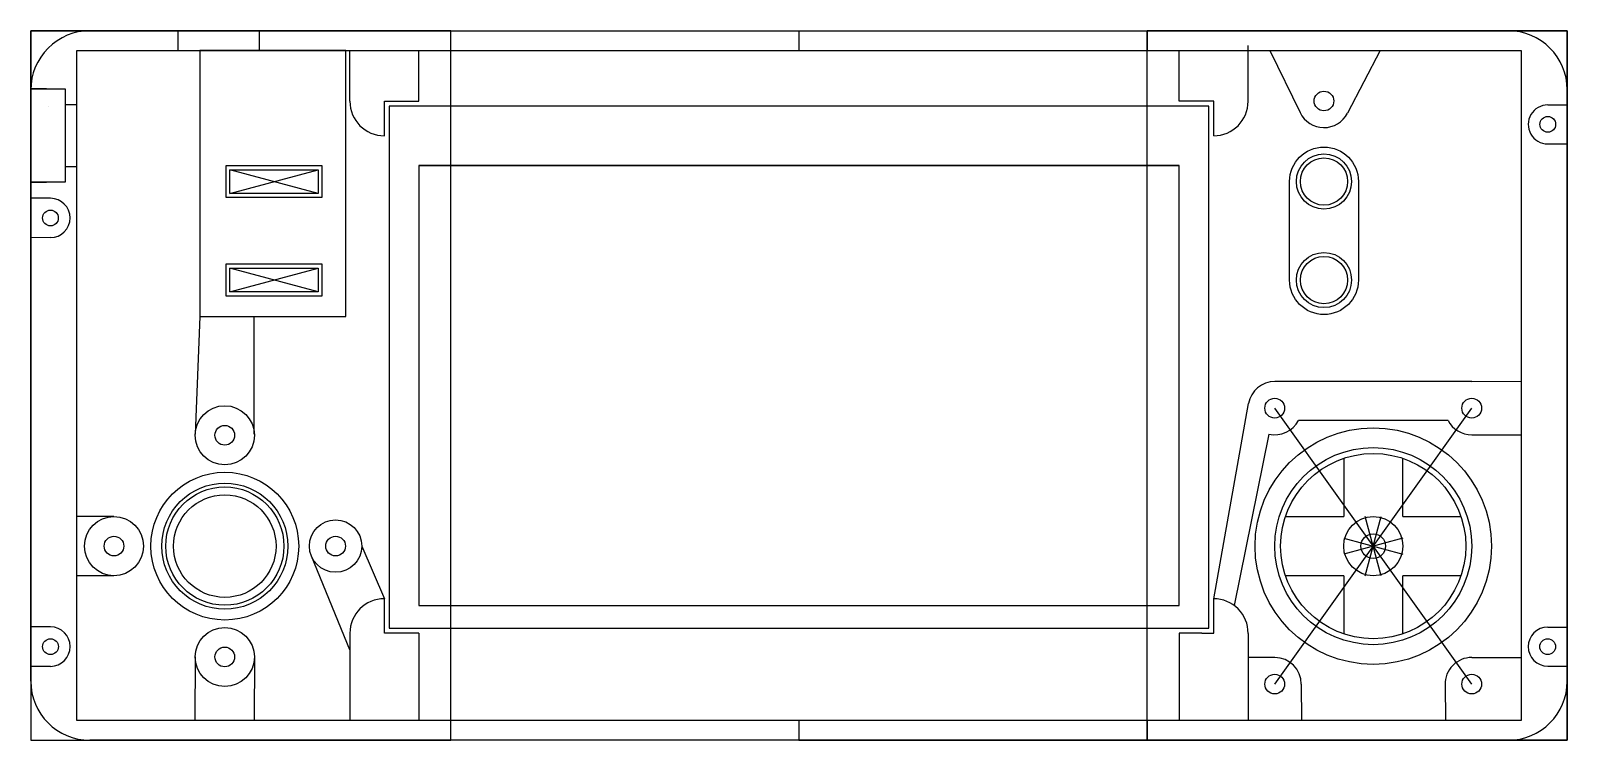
# Model space of a CAD drawing. Header units: inches. Extents: x -3.9 to 3.9, y -3.05 to 0.55.
import ezdxf

# ---------------------------------------------------------------- set-up
doc = ezdxf.new("R2010")
doc.units = ezdxf.units.IN
doc.layers.get('0').update_dxf_attribs({"linetype": 'CONTINUOUS'})

msp = doc.modelspace()

# ---------------------------------------------------------------- linework, layer by layer
for p, q in [((-3.5998, 0.55), (-3.8998, 0.55)), ((-3.8998, 0.55), (-3.8998, 0.25)), ((-1.7668, 0.55), (-3.8998, 0.55)), ((-3.8998, 0.55), (-3.8998, -3.05)), ((-3.8998, 0.55), (-3.1398, 0.55)), ((-2.7498, 0.55), (-3.8998, 0.55)), ((-3.8998, 0.175), (-3.8998, 0.55)), ((-3.8085, 0.55), (-3.8085, 0.55)), ((-3.5998, 0.55), (3.6002, 0.55)), ((-3.1509, 0.45), (-3.1509, 0.55)), ((-3.1398, 0.55), (-3.1398, 0.55)), ((-2.7498, 0.55), (-2.7498, 0.55)), ((-2.7384, 0.45), (-2.7384, 0.55)), ((-1.7668, -3.05), (-1.7668, 0.55)), ((0.0002, 0.45), (0.0003, 0.55)), ((3.9002, 0.55), (1.767, 0.55)), ((1.767, 0.55), (1.767, 0.45)), ((1.767, 0.55), (3.9002, 0.55)), ((1.767, 0.45), (1.767, 0.55)), ((3.6002, 0.55), (3.9002, 0.55)), ((3.9002, -3.05), (3.9002, 0.55)), ((3.9002, 0.25), (3.9002, 0.55)), ((3.9002, 0.55), (3.9002, -3.05)), ((2.2802, 0.192), (2.2802, 0.475)), ((-3.6665, -2.95), (-3.6665, 0.45)), ((-3.6665, 0.45), (3.667, 0.45)), ((-2.2797, 0.192), (-2.2797, 0.45)), ((-1.9298, 0.192), (-1.9298, 0.45)), ((1.767, 0.45), (3.667, 0.45)), ((1.767, -3.05), (1.767, 0.45)), ((1.9302, 0.192), (1.9297, 0.45)), ((2.3903, 0.45), (2.5439, 0.1345)), ((2.95, 0.45), (2.7851, 0.1315)), ((3.667, 0.45), (3.667, -2.95)), ((3.667, 0.45), (3.667, -2.95)), ((-3.8197, 0.255), (-3.8998, 0.255)), ((-3.8998, -2.75), (-3.8998, 0.25)), ((3.9002, 0.25), (3.9002, -2.75)), ((-3.8998, -0.138), (-3.8998, 0.175)), ((-3.7248, 0.175), (-3.6665, 0.175)), ((-2.1048, 0.192), (-1.9298, 0.192)), ((-2.1048, 0.017), (-2.1048, 0.192)), ((2.1052, 0.192), (1.9302, 0.192)), ((2.1052, 0.017), (2.1052, 0.192)), ((3.8016, 0.1739), (3.9002, 0.1736)), ((3.801, -0.0239), (3.9002, -0.0242)), ((-3.7248, -0.138), (-3.6665, -0.138)), ((-2.89, -0.275), (-2.89, -0.155)), ((-2.89, -0.155), (-2.44, -0.155)), ((-2.44, -0.275), (-2.89, -0.155)), ((-2.89, -0.275), (-2.44, -0.155)), ((-2.44, -0.155), (-2.44, -0.275)), ((-1.9298, -0.133), (1.9302, -0.133)), ((-3.8998, -0.218), (-3.8197, -0.218)), ((-3.8, -0.3003), (-3.8998, -0.3001)), ((-2.44, -0.275), (-2.89, -0.275)), ((-3.8, -0.4997), (-3.8998, -0.5012)), ((-2.89, -0.775), (-2.89, -0.655)), ((-2.89, -0.655), (-2.44, -0.655)), ((-2.44, -0.775), (-2.89, -0.655)), ((-2.89, -0.775), (-2.44, -0.655)), ((-2.44, -0.655), (-2.44, -0.775)), ((-3.8998, -0.715), (-3.9, -0.715)), ((-3.9, -0.715), (-3.8998, -0.715)), ((-2.44, -0.775), (-2.89, -0.775)), ((-3.0422, -0.9), (-3.0646, -1.4969)), ((-2.7649, -1.4969), (-2.7649, -0.9)), ((3.4152, -1.23), (2.4152, -1.23)), ((3.4152, -1.23), (3.667, -1.2285)), ((2.1052, -2.332), (2.2824, -1.3412)), ((2.4152, -2.765), (3.4152, -1.365)), ((3.4152, -2.765), (2.4152, -1.365)), ((3.2952, -1.4268), (2.5353, -1.4268)), ((2.3859, -1.4968), (2.2086, -2.3658)), ((3.4152, -1.5), (3.667, -1.5)), ((2.7652, -1.6196), (2.7652, -1.915)), ((3.0652, -1.915), (3.0652, -1.6196)), ((-3.4773, -1.915), (-3.6665, -1.915)), ((2.4698, -1.915), (2.7652, -1.915)), ((2.9562, -2.215), (2.8743, -1.915)), ((2.8743, -2.215), (2.9562, -1.915)), ((3.0652, -1.915), (3.3607, -1.915)), ((3.0652, -2.0241), (2.7652, -2.1059)), ((2.7652, -2.0241), (3.0652, -2.1059)), ((-3.8998, -2.065), (-3.8998, -3.05)), ((-2.2193, -2.065), (-2.1048, -2.332)), ((3.9002, -2.065), (3.9002, -3.05)), ((-2.2797, -2.5904), (-2.4752, -2.1156)), ((-3.4773, -2.215), (-3.6665, -2.215)), ((2.7652, -2.215), (2.4698, -2.215)), ((2.7652, -2.215), (2.7652, -2.5104)), ((3.0652, -2.5104), (3.0652, -2.215)), ((3.3607, -2.215), (3.0652, -2.215)), ((-2.1048, -2.507), (-2.1048, -2.332)), ((2.1052, -2.507), (2.1052, -2.332)), ((-3.7998, -2.475), (-3.8998, -2.475)), ((3.801, -2.4758), (3.9002, -2.4758)), ((-2.2797, -2.507), (-2.2797, -2.95)), ((-2.0447, -2.507), (-2.1048, -2.507)), ((-1.9298, -2.507), (-2.0447, -2.507)), ((-1.9298, -2.507), (-1.9298, -2.95)), ((1.9302, -2.507), (1.9306, -2.95)), ((2.0452, -2.507), (1.9302, -2.507)), ((2.0452, -2.507), (2.1052, -2.507)), ((2.2802, -2.5076), (2.2806, -2.95)), ((-3.0648, -2.6275), (-3.0675, -2.95)), ((-2.7648, -2.6275), (-2.7657, -2.95)), ((2.4152, -2.6302), (2.2803, -2.6302)), ((3.4152, -2.63), (3.667, -2.6295)), ((-3.7997, -2.675), (-3.9, -2.6751)), ((3.801, -2.6742), (3.9002, -2.6742)), ((2.5501, -2.765), (2.5505, -2.95)), ((3.2802, -2.765), (3.2821, -2.95)), ((3.667, -2.95), (-3.6665, -2.95)), ((3.6002, -2.95), (-3.5998, -2.95)), ((1.767, -2.95), (0, -2.95)), ((0, -2.95), (0, -3.05)), ((3.667, -2.95), (1.767, -2.95)), ((1.767, -2.95), (1.767, -3.05)), ((1.767, -3.05), (1.767, -2.95)), ((-3.8998, -3.05), (-2.9148, -3.05)), ((-3.8998, -3.05), (-1.7668, -3.05)), ((3.6002, -3.05), (-3.5998, -3.05)), ((0, -3.05), (1.767, -3.05)), ((1.767, -3.05), (3.9002, -3.05)), ((3.9002, -3.05), (1.767, -3.05)), ((3.9002, -3.05), (2.9152, -3.05))]:
    msp.add_line(p, q)
for points in [[(-3.0422, -0.9), (-2.3, -0.9), (-2.3, 0.45), (-3.0422, 0.45)], [(-3.7248, -0.218), (-3.8998, -0.218), (-3.8998, 0.255), (-3.7248, 0.255)], [(-2.0447, -2.482), (2.0452, -2.482), (2.0802, -2.482), (2.0802, 0.167), (-1.9298, 0.167), (-2.0797, 0.167), (-2.0797, 0.017), (-2.0797, -2.482)], [(-2.42, -0.135), (-2.91, -0.135), (-2.91, -0.295), (-2.42, -0.295)], [(-1.9298, -2.367), (1.9302, -2.367), (1.9302, -0.133), (-1.9298, -0.133)], [(-2.91, -0.795), (-2.42, -0.795), (-2.42, -0.635), (-2.91, -0.635)]]:
    msp.add_lwpolyline(points, close=True)
msp.add_lwpolyline([(2.4903, -0.715), (2.4903, -0.215, -1), (2.8402, -0.215), (2.8402, -0.715, -1)], format="xyb", close=True)
for centre, radius in [((2.6652, 0.1936), 0.05), ((3.8013, 0.075), 0.04), ((2.6652, -0.215), 0.14), ((2.6652, -0.215), 0.12), ((-3.8, -0.4), 0.04), ((2.6652, -0.715), 0.14), ((2.6652, -0.715), 0.12), ((2.4152, -1.365), 0.05), ((3.4152, -1.365), 0.05), ((-2.9148, -1.5025), 0.15), ((-2.9148, -1.5025), 0.05), ((2.9152, -2.065), 0.6), ((2.9152, -2.065), 0.5), ((2.9152, -2.065), 0.47), ((-2.9148, -2.065), 0.375), ((-2.9148, -2.065), 0.32), ((-2.9148, -2.065), 0.3), ((-2.9148, -2.065), 0.26), ((-3.4773, -2.065), 0.15), ((-2.3523, -2.065), 0.1329), ((2.9152, -2.065), 0.15), ((-3.4773, -2.065), 0.05), ((-2.3523, -2.065), 0.05), ((2.9152, -2.065), 0.0625), ((-2.9148, -2.6275), 0.15), ((-3.7997, -2.575), 0.04), ((3.801, -2.575), 0.04), ((-2.9148, -2.6275), 0.05), ((2.4152, -2.765), 0.05), ((3.4152, -2.765), 0.05)]:
    msp.add_circle(centre, radius)
for centre, radius, start, end in [((-3.5998, 0.25), 0.3, 89.99999, 180), ((3.6002, 0.25), 0.3, 0, 89.99999), ((-3.8085, 0.075), 0.0912, 90, 90.19668), ((-2.1048, 0.192), 0.175, 180, 270), ((2.1052, 0.192), 0.175, -90, 0), ((3.8013, 0.075), 0.0989, 89.82822, 269.8388), ((2.6652, 0.1936), 0.135, 205.95098, 332.63283), ((-3.8, -0.4), 0.0997, -90, 90), ((2.4152, -1.365), 0.135, 90, 169.86491), ((2.4152, -1.365), 0.135, 257.44528, 332.75612), ((3.4152, -1.365), 0.135, 207.24388, 270), ((-2.1048, -2.507), 0.175, 90, 180), ((2.1052, -2.507), 0.175, -0.19759, 90), ((-3.7997, -2.575), 0.1, -89.97323, 90.02564), ((3.801, -2.575), 0.0992, 90, 270), ((2.1052, -2.507), 0.175, 180, 180.08092), ((2.4152, -2.765), 0.1348, 0, 90), ((3.4152, -2.765), 0.135, 90, 181.17151), ((-3.5998, -2.75), 0.3, 180, 270), ((3.6002, -2.75), 0.3, -90, 0)]:
    msp.add_arc(centre, radius, start, end)

doc.saveas('drawing.dxf')
